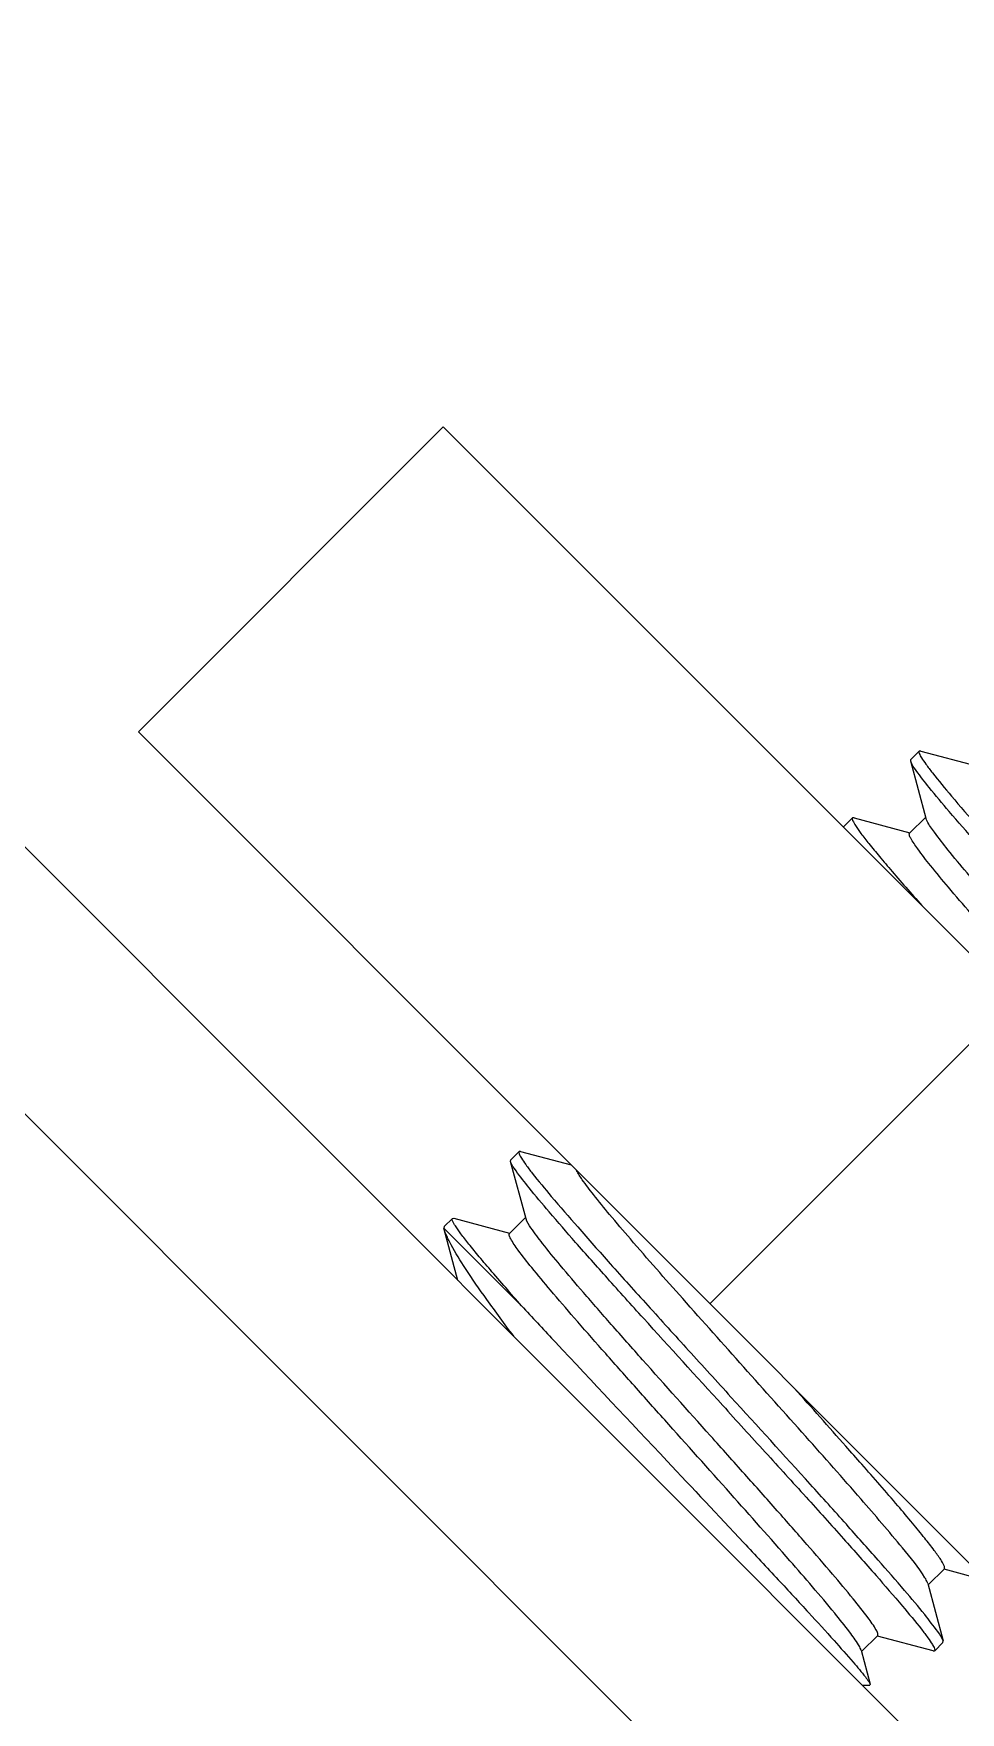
# Model space of a CAD drawing. Extents: x 1725261 to 1937680, y 860327 to 1571294.
# Drawn here: x 1848068 to 1848208.7, y 1236233.6 to 1236488.2 of the extents above; entities that cross this region are included whole.
import ezdxf

# ---------------------------------------------------------------- set-up
doc = ezdxf.new("R2010")
doc.units = 0
doc.header["$LTSCALE"] = 1000
doc.header["$MEASUREMENT"] = 0

msp = doc.modelspace()

# ---------------------------------------------------------------- linework, layer by layer
for p, q in [((1848268.96, 1236162.58), (1845691.69, 1238739.85)), ((1848248.72, 1236142.34), (1845671.45, 1238719.61)), ((1848083.92, 1236382.31), (1848130.18, 1236428.57)), ((1848476.2, 1236082.55), (1848130.18, 1236428.57)), ((1848373.08, 1236093.15), (1848083.92, 1236382.31)), ((1848201.14, 1236378.1), (1848202.41, 1236379.36)), ((1848202.65, 1236379.38), (1848202.41, 1236379.36)), ((1848202.65, 1236379.38), (1848211.09, 1236377.13)), ((1848201.13, 1236377.86), (1848201.14, 1236378.1)), ((1848203.46, 1236369.17), (1848201.13, 1236377.86)), ((1848191.02, 1236367.98), (1848192.29, 1236369.25)), ((1848192.53, 1236369.26), (1848192.29, 1236369.25)), ((1848192.53, 1236369.26), (1848200.98, 1236367.01)), ((1848200.95, 1236366.92), (1848203.4, 1236369.38)), ((1848191, 1236367.96), (1848191.02, 1236367.98)), ((1848170.65, 1236295.57), (1848216.91, 1236341.83)), ((1848140.43, 1236317.39), (1848141.69, 1236318.65)), ((1848141.93, 1236318.67), (1848141.69, 1236318.65)), ((1848141.93, 1236318.67), (1848149.6, 1236316.63)), ((1848140.41, 1236317.15), (1848140.43, 1236317.39)), ((1848142.75, 1236308.45), (1848140.41, 1236317.15)), ((1848130.31, 1236307.27), (1848131.57, 1236308.53)), ((1848131.57, 1236308.53), (1848131.81, 1236308.55)), ((1848131.81, 1236308.55), (1848140.26, 1236306.3)), ((1848140.24, 1236306.21), (1848142.69, 1236308.66)), ((1848130.31, 1236307.27), (1848130.29, 1236307.03)), ((1848132.42, 1236299.12), (1848130.29, 1236307.03)), ((1848142.38, 1236294.94), (1848130.29, 1236307.02)), ((1848206.23, 1236255.4), (1848203.77, 1236252.94)), ((1848212.65, 1236253.57), (1848206.2, 1236255.31)), ((1848203.72, 1236253.15), (1848206.04, 1236244.44)), ((1848196.11, 1236245.28), (1848193.66, 1236242.82)), ((1848204.52, 1236242.92), (1848196.08, 1236245.19)), ((1848206.02, 1236244.2), (1848206.04, 1236244.44)), ((1848193.6, 1236243.03), (1848194.97, 1236237.87)), ((1848204.76, 1236242.94), (1848206.02, 1236244.2)), ((1848193.78, 1236237.75), (1848194.92, 1236237.75)), ((1848194.97, 1236237.87), (1848194.92, 1236237.75))]:
    msp.add_line(p, q)
for points, knots in [([(1848202.41, 1236379.36), (1848202.33, 1236379.29), (1848202.46, 1236378.86), (1848202.81, 1236378.27), (1848203.51, 1236377.26), (1848205, 1236375.33), (1848207.63, 1236372.16), (1848211.58, 1236367.6), (1848216.47, 1236362.1), (1848222.08, 1236355.87), (1848228.2, 1236349.13), (1848232.42, 1236344.5), (1848234.57, 1236342.14)], [0, 0, 0, 0, 0.006599, 0.021625, 0.045782, 0.078989, 0.171386, 0.295462, 0.446515, 0.618786, 0.805663, 1, 1, 1, 1]), ([(1848233.31, 1236340.88), (1848229.29, 1236345.28), (1848223.44, 1236351.7), (1848216.01, 1236359.94), (1848211.23, 1236365.31), (1848207.26, 1236369.87), (1848204.19, 1236373.46), (1848202.28, 1236376), (1848201.27, 1236377.33), (1848201.13, 1236377.86)], [0, 0, 0, 0, 0.364379, 0.530793, 0.678892, 0.803588, 0.900607, 0.966702, 1, 1, 1, 1]), ([(1848192.29, 1236369.25), (1848192.2, 1236369.16), (1848192.39, 1236368.64), (1848192.82, 1236367.96), (1848193.68, 1236366.75), (1848194.88, 1236365.22), (1848196.47, 1236363.29), (1848199.22, 1236360.05), (1848201.48, 1236357.47), (1848203.09, 1236355.65)], [0, 0, 0, 0, 0.021666, 0.072748, 0.15515, 0.268368, 0.411224, 0.582145, 1, 1, 1, 1]), ([(1848253.42, 1236305.32), (1848252.13, 1236307.19), (1848248.35, 1236311.73), (1848241.55, 1236319.61), (1848232.9, 1236329.3), (1848225.06, 1236338.05), (1848218.76, 1236345.1), (1848214.37, 1236350.05), (1848210.42, 1236354.56), (1848207.04, 1236358.49), (1848204.34, 1236361.75), (1848202.42, 1236364.19), (1848201.33, 1236365.78), (1848200.93, 1236366.55), (1848200.89, 1236366.86), (1848200.95, 1236366.92)], [0, 0, 0, 0, 0.084185, 0.218091, 0.385276, 0.565061, 0.652706, 0.735182, 0.809919, 0.874592, 0.927202, 0.966148, 0.990336, 0.996808, 1, 1, 1, 1]), ([(1848256.82, 1236305.99), (1848256.89, 1236306.06), (1848256.84, 1236306.4), (1848256.39, 1236307.23), (1848255.18, 1236308.97), (1848253.06, 1236311.63), (1848250.1, 1236315.17), (1848246.42, 1236319.43), (1848242.14, 1236324.3), (1848237.42, 1236329.6), (1848230.77, 1236337.04), (1848222.68, 1236346.06), (1848215.06, 1236354.65), (1848209.89, 1236360.65), (1848207, 1236364.1), (1848204.97, 1236366.71), (1848203.93, 1236368.17), (1848203.62, 1236368.77)], [0, 0, 0, 0, 0.003356, 0.01031, 0.036397, 0.078361, 0.13488, 0.204056, 0.283529, 0.37058, 0.462223, 0.64665, 0.811707, 0.879769, 0.934974, 0.975469, 1, 1, 1, 1]), ([(1848141.69, 1236318.65), (1848141.61, 1236318.57), (1848141.75, 1236318.14), (1848142.1, 1236317.56), (1848142.79, 1236316.54), (1848144.28, 1236314.61), (1848146.91, 1236311.44), (1848150.87, 1236306.88), (1848155.75, 1236301.38), (1848161.37, 1236295.15), (1848167.48, 1236288.42), (1848171.7, 1236283.79), (1848173.85, 1236281.43)], [0, 0, 0, 0, 0.006599, 0.021626, 0.045784, 0.078991, 0.171389, 0.295469, 0.446524, 0.618793, 0.805664, 1, 1, 1, 1]), ([(1848172.59, 1236280.16), (1848168.58, 1236284.57), (1848162.73, 1236290.98), (1848155.29, 1236299.23), (1848150.51, 1236304.59), (1848146.55, 1236309.15), (1848143.48, 1236312.75), (1848141.57, 1236315.28), (1848140.55, 1236316.62), (1848140.41, 1236317.15)], [0, 0, 0, 0, 0.364385, 0.530801, 0.678898, 0.803593, 0.900611, 0.966703, 1, 1, 1, 1]), ([(1848203.29, 1236254.02), (1848202.31, 1236255.63), (1848199.02, 1236259.6), (1848192.98, 1236266.72), (1848184.88, 1236275.82), (1848175.83, 1236285.93), (1848166.93, 1236295.88), (1848160.13, 1236303.58), (1848155.64, 1236308.86), (1848153.18, 1236311.84), (1848151.5, 1236314.06), (1848150.64, 1236315.3), (1848150.42, 1236315.81)], [0, 0, 0, 0, 0.069491, 0.189091, 0.344864, 0.518441, 0.689316, 0.837304, 0.897101, 0.944984, 0.979576, 1, 1, 1, 1]), ([(1848142.38, 1236294.94), (1848140.76, 1236296.76), (1848138.5, 1236299.34), (1848135.75, 1236302.58), (1848134.17, 1236304.5), (1848132.97, 1236306.03), (1848132.1, 1236307.25), (1848131.68, 1236307.93), (1848131.48, 1236308.44), (1848131.57, 1236308.53)], [0, 0, 0, 0, 0.417873, 0.588778, 0.731623, 0.84485, 0.927253, 0.978335, 1, 1, 1, 1]), ([(1848196.11, 1236245.28), (1848196.18, 1236245.34), (1848196.12, 1236245.7), (1848195.65, 1236246.57), (1848194.37, 1236248.39), (1848192.15, 1236251.16), (1848189.05, 1236254.85), (1848185.2, 1236259.29), (1848180.75, 1236264.34), (1848175.87, 1236269.82), (1848169.04, 1236277.45), (1848162.27, 1236285), (1848155.85, 1236292.25), (1848151.67, 1236297.02), (1848148.19, 1236301.1), (1848145.49, 1236304.36), (1848143.77, 1236306.69), (1848142.88, 1236307.95), (1848142.75, 1236308.45)], [0, 0, 0, 0, 0.003453, 0.010691, 0.037881, 0.081592, 0.14037, 0.212138, 0.294327, 0.383985, 0.477885, 0.664851, 0.751185, 0.82854, 0.894141, 0.945652, 0.981282, 1, 1, 1, 1]), ([(1848140.88, 1236290.65), (1848139.5, 1236292.5), (1848137.01, 1236295.88), (1848133.79, 1236300.49), (1848131.59, 1236304.06), (1848130.53, 1236306.15), (1848130.29, 1236307.02)], [0, 0, 0, 0, 0.35475, 0.644699, 0.861172, 1, 1, 1, 1]), ([(1848193.2, 1236243.85), (1848192.79, 1236244.53), (1848191.6, 1236246.14), (1848188.17, 1236250.43), (1848182.12, 1236257.41), (1848173.48, 1236267.15), (1848165.48, 1236276.06), (1848158.97, 1236283.35), (1848154.39, 1236288.5), (1848150.25, 1236293.22), (1848146.69, 1236297.34), (1848143.84, 1236300.77), (1848141.8, 1236303.33), (1848140.64, 1236305.01), (1848140.22, 1236305.82), (1848140.17, 1236306.15), (1848140.24, 1236306.21)], [0, 0, 0, 0, 0.029015, 0.073193, 0.201046, 0.367057, 0.54952, 0.639452, 0.72454, 0.801975, 0.869211, 0.924044, 0.964704, 0.989971, 0.996717, 1, 1, 1, 1]), ([(1848142.38, 1236294.94), (1848143.99, 1236293.2), (1848151.22, 1236285.44), (1848158.51, 1236277.72), (1848164.15, 1236271.72)], [0, 0, 0, 0, 0.223731, 1, 1, 1, 1]), ([(1848193.71, 1236271.23), (1848192.91, 1236272.14), (1848189.5, 1236276), (1848186.08, 1236279.84), (1848183.46, 1236282.77)], [0, 0, 0, 0, 0.235512, 1, 1, 1, 1]), ([(1848172.59, 1236280.16), (1848174.74, 1236277.8), (1848178.97, 1236273.17), (1848185.08, 1236266.44), (1848190.69, 1236260.21), (1848195.58, 1236254.71), (1848199.53, 1236250.15), (1848202.17, 1236246.98), (1848203.65, 1236245.05), (1848204.35, 1236244.03), (1848204.7, 1236243.45), (1848204.83, 1236243.02), (1848204.76, 1236242.94)], [0, 0, 0, 0, 0.194338, 0.381212, 0.553481, 0.704536, 0.828613, 0.92101, 0.954219, 0.978374, 0.993402, 1, 1, 1, 1]), ([(1848206.04, 1236244.44), (1848205.9, 1236244.97), (1848204.88, 1236246.3), (1848202.98, 1236248.84), (1848199.91, 1236252.43), (1848195.94, 1236256.99), (1848191.16, 1236262.36), (1848183.72, 1236270.6), (1848177.87, 1236277.02), (1848173.85, 1236281.43)], [0, 0, 0, 0, 0.033241, 0.099295, 0.196291, 0.32098, 0.469094, 0.635539, 1, 1, 1, 1]), ([(1848164.15, 1236271.72), (1848168.03, 1236267.6), (1848173.67, 1236261.62), (1848180.83, 1236253.94), (1848185.41, 1236249), (1848189.22, 1236244.83), (1848192.08, 1236241.59), (1848193.86, 1236239.53), (1848194.68, 1236238.39), (1848194.93, 1236238.02), (1848194.97, 1236237.87)], [0, 0, 0, 0, 0.37043, 0.538559, 0.687482, 0.812003, 0.90768, 0.97105, 0.98988, 1, 1, 1, 1]), ([(1848206.23, 1236255.4), (1848206.33, 1236255.5), (1848206.1, 1236256.11), (1848205.6, 1236256.93), (1848204.57, 1236258.36), (1848203.15, 1236260.17), (1848201.3, 1236262.43), (1848198.13, 1236266.18), (1848195.54, 1236269.15), (1848193.71, 1236271.23)], [0, 0, 0, 0, 0.022206, 0.074532, 0.158683, 0.27372, 0.417905, 0.588944, 1, 1, 1, 1]), ([(1848203.72, 1236253.15), (1848203.7, 1236253.21), (1848203.59, 1236253.51), (1848203.43, 1236253.79), (1848203.29, 1236254.02)], [0, 0, 0, 0, 0.181527, 1, 1, 1, 1]), ([(1848193.6, 1236243.03), (1848193.59, 1236243.09), (1848193.48, 1236243.37), (1848193.33, 1236243.64), (1848193.2, 1236243.85)], [0, 0, 0, 0, 0.183551, 1, 1, 1, 1]), ([(1848204.76, 1236242.94), (1848204.73, 1236242.92), (1848204.65, 1236242.89), (1848204.56, 1236242.91), (1848204.52, 1236242.92)], [0, 0, 0, 0, 0.398964, 1, 1, 1, 1])]:
    msp.add_open_spline(points, degree=3, knots=knots)
msp.add_open_spline([(1848203.62, 1236368.77), (1848203.56, 1236368.9), (1848203.5, 1236369.03), (1848203.46, 1236369.17)], degree=3)

doc.saveas('drawing.dxf')
